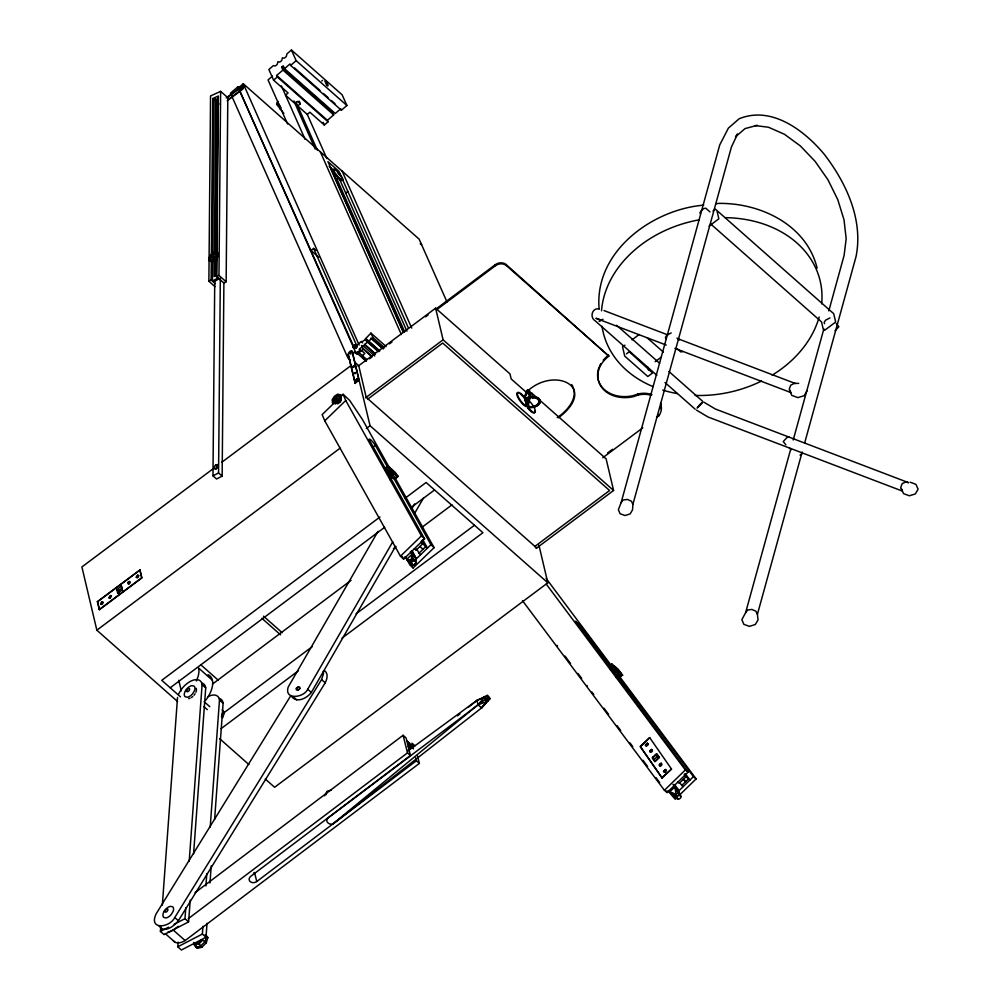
<?xml version="1.0" encoding="UTF-8"?>
<svg xmlns="http://www.w3.org/2000/svg" width="1000" height="1000" viewBox="0 0 1000 1000"><rect width="100%" height="100%" fill="white"/><g stroke="black" fill="none" stroke-linecap="round" stroke-linejoin="round"><path stroke-width="1.5" d="M215.025 286.663L208.875 281.225L210.55 95.95L220.637 91.363L227.812 97.7L226.15 281.775L223.9 283.062L216.725 276.725L216.912 256.462M215.413 283.712L211.125 279.925L211.312 259.775M211.35 255.125L212.763 98.525L218.363 95.975L216.938 253.35M212.613 260.925L212.438 281.087L218.025 277.875M212.688 253.175L214.075 99.675L212.763 98.525M214.288 260.975L214.15 276.562L216.375 275.287L216.513 259.725M214.363 253.188L215.75 98.9L214.075 99.675M223.9 282.475L222.15 476.138L216.562 479L212.975 475.838L214.737 280.912M214.775 276.238L214.913 260.65M215.212 275.925L215.362 260.35M215.425 252.55L216.812 99.838L215.75 98.9M216.588 251.938L217.975 97.9M226.15 281.775L218.975 275.425L220.637 91.363M222.15 476.138L218.562 472.962L220.325 277.75M296.363 688.3L296.337 689.925L298.025 690.125L299.9 688.487L298.087 686.888L296.363 688.3L298.175 689.9M299.75 688.713L299.775 687.087L298.087 686.888M217.675 252.987L217.812 256.625C216.462 259.613 213.238 262.825 209.7 261.2L208.975 257.875L211.225 254.288L214.613 252.075L217.675 252.987L217.812 256.625M340.8 395.025L340.925 398.65C339.575 401.637 336.362 404.85 332.825 403.225L332.1 399.9L334.35 396.312L337.738 394.1L340.8 395.025L340.925 398.65M518.638 392.887A8.588 2.575 53.2 0 0 518.3 398.237A8.588 2.575 53.2 0 0 526.213 406.65L528.025 404.862A8.7 2.438 -81.6 0 0 529.487 390.637A8.7 2.438 -81.6 0 0 524.963 397.55L525.225 396.825L527.275 406.037M757.45 125.275L745.013 128.6L735.487 136.862L737.575 133.975L731.425 147.012L632.913 504.338L632.525 509.888L630.125 513.913L624.987 515.525L620.112 513.775L618.375 509.675L621.112 502.65L719.725 144.975L728.375 128.138L739.188 118.75C771.663 105.45 804.438 130.5 824.3 154.338C846.312 183.012 863.475 219.825 856.025 256.675L804.65 443.025M190.2 900.188L188.612 921.875L164.037 934.638L160.413 931.425L160.75 926.787M162.338 905.088L177.525 697.438M207.025 923.3L206.012 937.25L181.425 950L177.8 946.8L178.15 942.15M188.612 921.875L184.988 918.675L185.787 907.825M189.188 861.338L202.1 684.688A16.075 8.713 -48.5 0 0 191.975 680.612A16.075 8.713 -48.5 0 0 178.525 694.4M193.6 853.7L205.725 687.887A16.075 8.713 -48.5 0 0 202 683.088M206.012 937.25L202.387 934.038L202.95 926.287M205.9 886L206.8 873.612M210.2 827.125L219.488 700.05A16.075 8.713 -48.5 0 0 207.913 696.663M209.975 883.012L211.225 865.962M214.613 819.475L223.113 703.25A16.075 8.713 -48.5 0 0 219.4 698.45M353.062 347.475L355.2 344.65L356.225 345.238L356.238 346.65C355.838 349.325 351.25 346.812 354.55 348.113M353.35 347.725L353.587 346.362M354.712 346.838L355.55 345.838L356.737 346.7L355.45 348.387L355.075 347.55M355.487 345.375L354.8 346.912M355.775 345.637L355.087 347.163C351.812 348.913 357.212 347.287 356.225 345.238L355.2 344.65M355.938 344.988L355.5 347.625M283.837 113.338L276.675 104.4L276.875 102.737L278.325 101.475L278.125 103.15L280.287 106.45M412.188 561.525L411.163 560.037L411.938 554.3L410.487 551.55M525.163 397.088L525.6 395.05A7.575 2.125 -81.6 0 1 529.212 392.312A7.575 2.125 -81.6 0 1 527.712 403.975L527.038 405.037L527.925 404.012A7.575 2.125 -81.6 0 0 529.438 392.35A7.575 2.125 -81.6 0 0 525.825 395.075L525.163 397.088L527.038 405.037M745.612 612.675L747.588 610.037L751.862 609.438L755.925 611.225L757.412 614.35L758.037 619.913L755.288 624.525L749.425 626.362L743.85 624.35L741.862 619.675L745.612 612.675L790.738 449.025M793.213 440.012L823.85 328.913M828.812 310.887L844.125 255.338L846.175 238.675L844 219.762L837.788 199.675L827.962 179.775L815.188 161.45L800.337 145.912L784.412 134.25L768.512 127.25L755.2 125.562M757.412 614.35L802.163 452.05M609.75 667.7L611.763 663.925L618.188 669.237L622.625 675.163L618.8 677.075L613.45 672.638L609.75 667.7L611.663 668.888M385.387 469.913L386.55 467.013L385.387 469.913L393.888 478.625L396.3 477.987L398.075 476.175L395.4 472.738L387.875 465.725L386.1 467.537L392.987 475.3L396.3 477.987L396.75 477.45L393.888 478.625M652.588 757.225L652.325 758.1L655.037 761.675L659.4 757.475L656.688 753.9L652.588 757.225L654.775 761.462L659.125 757.262L656.688 753.9L652.588 758.312M224.338 712.613L222.738 717.738L221.462 716.612L223.062 711.488L224.338 712.613L222.237 709.8M205.212 934.638L206.6 936.513L205.012 941.65L200.662 946.087L196.112 947.237L194.025 944.425L197.387 948.363L201.938 947.212L206.287 942.775L207.875 937.638L205.787 934.825M100.575 603.925L102.1 601.85L103 602.337L102.613 603.55L101.475 604.4L100.575 603.925L102.1 601.85M101.475 604.4L103 602.337M109.012 597.6L110.538 595.538L111.438 596.025L109.913 598.088L109.012 597.6L109.913 598.088M109.15 597.737L110.538 595.538M109.763 597.962L111.438 596.025M128.2 582.325L127.825 583.525L128.725 584.012L130.25 581.95L129.35 581.462L128.2 582.325L129.35 581.462M136.263 577.212L137.787 575.15L138.688 575.638L138.3 576.838L137.162 577.7L136.263 577.212L137.787 575.15M137.162 577.7L138.688 575.638M524.475 397.3L527.075 406.425L524.625 397.425A8.588 2.575 53.2 0 0 517.95 392.375A8.588 2.575 53.2 0 0 519.538 399.087A8.588 2.575 53.2 0 0 526.712 406.275L524.475 397.3L523.975 397.675M610.487 669.25L612.65 665.788L611.763 663.925M290.65 695.9L156.113 913.9C148.262 930.35 169.65 927.938 174.75 917.537L321.587 679.6L323.488 673.7L323.387 671.15M160.662 928.55C167.425 931.45 174.312 925.713 178.375 920.738L325.213 682.812C327.088 679.188 328.512 673.7 324.738 670.775M646.263 746.05L645.413 745L647.275 743.238L648.125 744.287L647.487 745.6L646 745.837L647.862 744.075L647.275 743.238M647.55 743.45L645.413 745M650.55 752.262L649.712 751.2L651.575 749.45L652.425 750.5L651.775 751.8L650.288 752.05L652.163 750.288L651.575 749.45M651.838 749.663L649.712 751.2M660.125 766.1L659.287 765.05L659.925 763.75L661.15 763.288L662 764.35L661.35 765.65L659.862 765.888L661.087 765.425L661.15 763.288M661.413 763.5L659.287 765.05M664.425 772.312L663.575 771.263L665.438 769.5L666.287 770.55L665.65 771.85L664.163 772.1L665.387 771.637L665.438 769.5M665.713 769.712L663.575 771.263M378.038 531.325L288.263 686.938C283.688 700.25 303.812 697.987 307.7 689.262L392.788 541.763M411.525 509.288L414.637 503.875M291.712 696.637C296.863 703.55 307.262 697.987 311.325 692.463L395.625 546.312M414.363 513.837L423.725 497.6M807.05 390.737L804.175 395.7L797.85 397.625L791.775 395.363L789.513 390.25M324.438 795.837L327.125 791.413L331.337 790.025M326.062 794.737L327.125 791.413M216.562 256.225L215.012 258.7L212.675 260.225L210.95 259.913L210.812 257.962L212.362 255.487L214.7 253.962L216.425 254.275M209.175 260.738L211.713 261.2L215.1 258.988L217.35 255.387L217.15 252.525M332.3 402.762L334.837 403.225L338.225 401.012L340.475 397.425L340.275 394.562M336.413 403.338L337.925 403.612L339.963 402.287L341.312 400.138L341.188 398.425M387.612 472.775L390.1 469.688L387.425 466.25L387.875 465.725M194.037 695.212L195.087 693.763M165.6 909.837L165.087 910.662A2.037 1.1 -48.5 0 0 165.175 912L165.75 912.15A1.875 1.013 -48.5 0 0 167.237 911.213L167.75 910.375A2.037 1.1 -48.5 0 0 167.675 909.038L167.1 908.9M241.262 88.975L241.175 87.963L241.875 88.15M241.55 87.863L240.938 88.688M213.95 467.275L215.55 465.125L217.525 464.6L217.913 466.238L216.325 468.387L214.338 468.913L213.95 467.275L216.088 469.162L217.688 467.013L215.55 465.125M350.288 353.988L350.163 352.75L351.025 352.975M349.888 353.638L350.625 352.625M352.938 366.55C355.712 365.712 352.212 367.325 353.425 367.275M353.338 366.9L353.775 365.913M354.963 373.787L354.475 373.05L355.712 372.775M354.562 373.438L355.312 372.425M356.012 379.562C358.787 378.738 355.288 380.35 356.5 380.3M356.413 379.913L357.25 379.288M356.1 379.95L356.85 378.938M621.112 502.65L623.088 500.025L627.362 499.425L631.425 501.213L632.913 504.338M354.062 345.238L353.175 346.413M354.025 346.938L355.712 345.475L354.2 345.55M355.225 347.488L356.238 346.65M487.8 697.537L328.2 817.837C323.65 821.4 330.712 826.513 334.15 823.1L481.6 707.925L486.912 701.1L489.663 699.1A2.275 0.663 52.9 0 0 489.188 697.175L488.837 696.7A2.275 0.663 52.9 0 0 487.4 695.438L487.163 695.387A2.275 0.663 52.9 0 0 487.638 697.312L487.987 697.788A2.275 0.663 52.9 0 0 489.113 698.888M386.912 470.763L392.75 477.337L390.175 479.825M398.075 476.175L397.625 476.7L390.1 469.688M333.175 823.662L478.013 704.75L484.25 697.463L486.975 695.975M487.275 695.413L476.925 700.413L478.013 704.75L481.6 707.925L486.05 702.712M481.6 707.925L489.562 699.087M613.45 672.638L616.2 669.85L612.65 665.788M487.825 700.625L489.85 698.512M201.588 939.825L198.988 942.487L196.262 943.175M193.538 942.412L195.275 944.762L199.075 943.8L202.688 940.1L206.287 942.775M615.812 677.412L617.525 675.75L611.025 669.013L612.4 669.875M622.625 675.163L620.337 673.737L616.888 675.875M610.6 665.962L581.013 626.475L575.388 621.25L688.037 772.175L667.113 792.537L664.412 790.3L685.337 769.938L546.237 584.075M677.638 799.062A2.275 1.675 -36.8 0 1 676.812 798.075L676.8 797.613A2.275 1.675 -36.8 0 1 679.087 795.375L679.613 795.35A2.275 1.675 -36.8 0 1 680.913 796.425L680.925 796.9A2.275 1.675 -36.8 0 1 678.637 799.137L669.762 791.888L674.925 786.862L673.138 784.325L679.325 795.362M683.2 786.612L681.787 785.438L688.55 778.863L685.013 774.137M678.925 790.775L693.438 776.65L618.05 675.913M677.412 797.1L675.212 799.25L667.875 790.812M679.625 794.963L696.137 778.888L619.725 676.775M334.3 402.85L322.15 414.613L324.762 420.812L400.462 556.188L403.625 559.138L424.6 538.812L368.938 439.275C369.7 437.713 374.125 443.462 375.262 445.163L387.475 466.987M340.925 396.425L343.137 394.288L349.637 400.35L362.45 419.525L389.888 468.6M324.762 420.812L345.737 400.5L343.137 394.288M373.212 447.15L375.262 445.163M394.325 474.025L391.138 476.388M400.462 556.188L421.438 535.862L345.737 400.5M415.913 562.587L415.763 557.85L411.938 554.3L406.763 559.3L411.75 564.1A2.275 2.075 -29.2 0 0 413.062 565.025L413.638 565.062A2.275 2.075 -29.2 0 0 415.938 562.837L415.875 562.3A2.275 2.075 -29.2 0 0 414.35 560.875L413.775 560.837A2.275 2.075 -29.2 0 0 411.475 563.062L411.75 564.1M420.662 554.65L419.012 553.112L425.788 546.55L422.262 540.237M415.312 559.837L430.938 544.712L393.575 477.887M405.4 556.888L409.95 565.025L413.113 567.975L434.1 547.663L395.225 478.137M654.2 759.438L657.075 756.675L659.4 757.475M662.062 777.95L640.212 746.525L649.663 737.625L640.475 746.75L662.062 777.95L671.513 769.05L649.663 737.625M661.8 777.738L671.513 769.05M353.425 346L237.9 86.762L230.487 93.175L347.95 358.075L350.275 360.138M238.837 87.587L243.275 83.75L419.15 239.163L447 301.975M341.4 110.237L340.75 108.763L335.262 113.513L284.525 68.675L290.012 63.925L290.663 65.412L341.4 110.237L346.887 105.5L342.163 94.838L291.425 50L286.913 53.9L286.388 56.225A3.125 1.688 -48.5 0 1 284.125 58.175L282.4 57.8L281.875 60.125A3.125 1.688 -48.5 0 1 279.625 62.088L277.9 61.7L277.362 64.037A3.125 1.688 -48.5 0 1 275.113 65.987L273.387 65.6L268.875 69.513L273.6 80.175L288.1 92.975L285.538 95.188L295.062 103.612L297.625 101.4L300.325 103.775L297.762 105.988L307.288 114.412L326.9 158.625M307.288 114.412L309.85 112.2L324.338 125L328.062 121.788L327.4 120.312L333.688 114.875L282.938 70.05L281.663 67.15L283.238 65.788L284.525 68.675M272.475 76.1L268.05 79.938L287.587 124.012M328.062 121.788L277.325 76.95L276.663 75.475L282.938 70.05M273.6 80.175L277.325 76.95M290.663 65.412L296.15 60.663L291.425 50M276.675 104.4L278.125 103.15M279.562 108.8L281.012 107.537M327.525 86.075L328.175 85.512L326.225 81.125M345.712 193.125L347.8 191.312M311.1 250.55L313.612 248.388L315.8 250.325M353.75 348.013L361.375 341.413L362.325 342.238M386.175 346.55L370.962 333.113L365.763 338.475L366.1 339.212L361.65 342.025L362.6 342.863M352.188 354.412L355.363 351.662L356.312 352.5M359.363 349.2L360.812 351.15L359.363 349.2L372.9 337.488L370.962 333.113M361.538 345.462L363.162 349.125L357.125 354.338L356.188 353.512L359.862 350.325M321.8 80.975L322.562 80.4M457.525 715.888L459.95 713.95M468.438 707.188L476.925 700.413L484.25 697.463M835.062 330.812L838.863 326.712L836.312 323.55M800.062 455.15L802.463 453.288M525.85 392.775C552.537 365.188 599.775 386.25 558.538 417.762M557.2 417.612C567.375 410.938 579.612 397.062 571.712 384.562M116.775 589.663L118.713 590.538L119.338 592.925L117.725 593.288L116.775 589.663L121.425 586.112L122.4 590.588L121.425 586.112M118.713 590.538L121.775 588.2M117.725 593.288L122.375 589.738M195.037 892.675L403.1 735.288L406.062 737.913L410.45 755.5L250.825 876.263A4.725 3.713 -14 0 0 250.2 881.612A4.725 3.713 -14 0 0 256.775 881.513L416.4 760.763L415.65 757.763M408.338 749.7L411.775 747.1L411.188 744.712M167.587 932.288A16.075 8.713 -48.5 0 0 173.263 930.062L178.25 926.287M188.212 918.75L407.488 752.875L403.1 735.288M173.438 940.812A16.075 8.713 -48.5 0 0 185.15 940.562L419.375 763.388L417.537 756.05M226.188 97.925L241.1 86.762A2.212 1.2 -48.5 0 1 243.1 86.838A2.212 1.2 -48.5 0 1 241.725 89.438L228.062 99.663M227.763 97.275L240.175 87.987M227.15 100.875L242.05 89.725A2.212 1.2 -48.5 0 0 243.425 87.125A2.212 1.2 -48.5 0 0 241.425 87.05L241.1 86.762M212.9 468.925L81.9 566.95L96.85 630.2L177.55 701.5M221.625 462.388L351.375 365.288M358.1 366.175L435.613 308.175L509.988 373.9L511.188 378.963L532.938 398.175L531.737 393.113L529.538 394.762M369.513 358.787L372 356.925M389.438 343.875L391.938 342.013M425.562 316.837L428.062 314.975M435.538 309.387L495.325 264.637A7.725 6.062 -13.3 0 1 506.087 264.525L608.862 356.138A30.65 24.05 -13.3 0 0 600.562 385.688A30.65 24.05 -13.3 0 0 633.175 396.712L638.075 395.087A19.4 15.225 -13.3 0 1 651.125 395.325M437.013 309.462L495.562 265.65A7.725 6.062 -13.3 0 1 506.325 265.525L608.862 356.138M355.012 383.088L358.963 380.125L352.238 351.65A2.587 1.4 -48.5 0 0 351.4 350.975L350.925 351.037A2.587 1.4 -48.5 0 0 348.95 352.512L348.6 353.075A2.587 1.4 -48.5 0 0 348.275 354.613L355.012 383.088L358.963 380.125M365.575 397.8L443.088 339.8L435.613 308.175M367.875 399.038L442.7 343.038L609.587 490.513L534.6 546.625M97.438 601.613L139.987 570L141.862 577.913L99.45 609.65L97.438 601.613L99.45 609.65M97.575 601.737L139.987 570M99.3 609.525L141.713 577.788L139.85 569.875M96.85 630.2L340.125 448.15M366.325 428.537L370.062 425.737L352.238 351.65M712.975 211L715.425 209.175L833.7 313.688L835.675 322.05L824.65 330.288L823.213 329.012L821.538 321.925L710.8 224.075M709.05 226.137L718.838 218.8L717.163 211.713M526.175 398.462C524.888 397.1 528.6 404.312 528.212 407.6L527.562 407.837A8.588 2.575 53.2 0 0 533.038 412.762A8.588 2.575 53.2 0 0 534.738 410.688M379.963 517.013L161.762 680.312L180.463 696.85M404.913 498.35L426.1 482.488L482.925 532.7L342.025 638.138M624.938 345.15L622.562 346.925L624.738 356.125L647.825 376.525L652.55 373L629.263 351.75L626.45 353.862M632.038 339.837L639.125 334.525M170.2 687.775L384.675 527.275M410.863 507.688L434.55 489.95M212.625 683.975L351.037 580.388M393.438 548.663L395.925 546.8M422.113 527.2L452.038 504.812M655.15 361.7L661.237 357.15M223.85 712.8L312.375 646.538M356.025 613.888L474.475 525.237M221.062 728.662L298.375 670.8M607.525 453.025L612.537 449.275M602.762 457.775L642.8 427.825M656.55 417.525L659.062 415.65A19.4 15.225 -13.3 0 0 660.775 404.125M536.087 548.462L613.587 490.462L606.112 458.837L531.737 393.113M538.925 545.163L547.825 582.812L274.613 787.275L265.262 779M407.938 750.938L476.925 700.413M215.562 259.788L214.812 261.588L213.287 261.312M338.95 401.637L341.312 400.138L339.95 398.938L338.6 401.087L339.963 402.287M601.725 319.725L599.1 321.25L603.013 319.275M208.875 281.225L211.125 279.925M216.725 276.725L218.975 275.425M213.487 282.013L219.075 278.8M160.413 931.425L168.612 927.175M174.075 924.338L184.988 918.675M177.8 946.8L202.387 934.038M355.275 345.4L353.875 346.613L354.3 347.575M212.975 475.838L218.562 472.962M215.125 100.6L216.812 99.838M527.05 398.6L528.95 406.725L531.025 406.9A7.575 4.675 -6.8 0 0 539 400.962A7.575 4.675 -6.8 0 0 528.913 397.975L527.075 398.787L528.888 397.788A7.575 4.675 -6.8 0 1 538.975 400.775A7.575 4.675 -6.8 0 1 531 406.725M478.013 704.75L487.612 701.363A2.85 0.838 52.9 0 0 487.375 699.562M651.95 394.7A19.4 15.225 -13.3 0 0 637.837 394.075L632.938 395.7A30.65 24.05 -13.3 0 1 598.987 367.413M354.862 346.138L353.512 347.088M354.175 366.275L353.312 366.037M353.025 366.925L353.888 367.163M671.213 332.925L666.8 335.213L665.413 337.438L665.837 338.725M829.95 317.925L825.537 320.213L824.137 322.438L824.575 323.725M682.8 351.538L680.8 351.95L677.35 348.9M789.05 437.05L787.05 437.463L783.25 441.562L785.888 444.812M525.875 398.512A8.7 5.375 -6.8 0 1 537.2 397.688A8.7 5.375 -6.8 0 1 538.825 404.55A8.7 5.375 -6.8 0 1 527.962 407.362L530.925 407.425A8.7 5.375 -6.8 0 0 539.725 399.688A8.7 5.375 -6.8 0 0 525.85 398.338L526.763 398.188L528.9 407.188L528.212 407.6M703.688 205.15C651.688 209.5 594.113 252.075 599.125 308.812M715.812 203.75L718.85 203.4C760.425 202.812 806.675 224.887 817.113 268.15M209.7 261.2L211 261.075M332.825 403.225L334.125 403.1M677.312 797.9L676.062 797.812L674.038 795.662M798.713 383.363L794.5 383.363L790.725 385.163L789.262 388.988L790.95 392.6L674.9 348.363M413.375 565.05L412.262 564.412A2.85 2.587 -29.2 0 1 410.613 563.25L410.288 561.95A2.85 2.587 -29.2 0 1 413.162 559.163L413.875 559.225A2.85 2.587 -29.2 0 1 415.788 561L415.863 561.688A2.85 2.587 -29.2 0 1 415.438 563.025M411.163 560.037L406.763 559.3L405.15 556.638M339.55 396.3L337.825 395.988L335.487 397.512L333.938 400L334.075 401.95L335.8 402.262M599.338 308.988C592.25 307.225 589.237 317.3 595.3 320.925L656.862 375.325M599.925 319.625L595.925 318.275L666.2 345.05M908.538 482.713L905.962 481.85L902.188 483.638L900.713 487.463L902.4 491.087L708.025 416.987L696.462 410.112M333.725 170.25L332.688 170.138A6.7 1.363 49.1 0 0 334.3 173.762L336.512 176.537A7.262 1.475 49.1 0 0 340.975 180.475L342.013 180.588A6.7 1.363 49.1 0 0 341.812 179.3M910.15 482.188L915.938 484.338L918.1 489.212L915.35 493.95L909.325 495.775L903.525 493.625L901.375 488.75M676.8 797.825L669.762 791.888L675.962 794.212L677.562 796.175M603.987 310.562L667.812 334.888M677.975 338.762L795.475 383.55M908.375 482.587L715.438 409.05L703.888 402.175M354.988 345.15L356.325 345.75M356.737 346.7L355.55 345.838M215.938 259.613L215.1 258.988M339.05 401.637L338.225 401.012M621.3 676.45L614.875 671.137L610.438 665.212M411.512 563.312L406.763 559.3L412.663 564.438M385.763 469.475L387.6 470.962M685.337 769.938L688.037 772.175M693.438 776.65L696.137 778.888M684.562 775.562L689.963 780.037L685.312 773.825M683.15 779.475L685.725 781.612L683.95 779.25M677.8 782.138L679.212 783.312L685.975 776.725L684.2 774.362M669.762 791.888L673.025 794.587M674.025 795.413L678.4 799.15M710.013 211.938L705.763 208.188L703.763 208.6L701.35 210.463L699.963 212.7L700.387 213.988M676.975 338.013L679.275 340.037M789.212 447.738L791.425 449.7M647.262 337.863L663.425 352.137M616.65 325.3L659.638 363.275M668.925 371.488L702.613 401.25M664.987 382.512L695.188 409.2M296.15 60.663L346.887 105.5M294.625 68.012L319.988 90.425M323.45 93.488L328.062 97.562M331.525 100.612L334.988 103.675M281.663 67.15L332.4 111.988L333.688 114.875M276.663 75.475L327.4 120.312M241.625 88.175L241.65 88.875L240.863 88.375M329.15 166.337L333.55 170.238M333.225 170.65L330.525 168.263L403.237 332.25M216.088 101.45L218.975 104.012M443.088 339.8L613.587 490.462M310.163 249.713L318.788 257.337M372.9 337.488L384.6 347.812M371.737 338.587L383.438 348.913M370.85 338.162L382.537 348.5M365.763 338.475L379.8 350.875M367.262 340.238L378.963 350.575M364.85 339.263L378.888 351.662M366.35 341.037L378.038 351.375M364.65 344.3L375.112 353.55M364.925 344.925L375.387 354.175M363.062 345.688L374.738 356.012M362.625 348.1L371.962 356.362M362.9 348.725L371.337 356.35M361.587 350.562L364.875 353.462L362.375 355.637L363.988 359.288M355.925 346.688L356.662 347.337M355.4 347.388L356.138 348.038M355.45 348.387L354.275 347.537L355.012 348.188M357.987 351.75L367 359.725M357.413 353.462L366.312 361.325M348.275 354.613L355.412 383.438M355.112 362.488L358.738 365.7L366.213 397.325L536.725 547.987M217.35 255.387L217.875 255.85L215.625 259.45L212.237 261.663L211.713 261.2M215.475 259.062L216.838 260.262L214.812 261.588L213.45 260.387M340.475 397.425L341 397.887L338.75 401.475L335.363 403.688L334.837 403.225M370.062 425.737L547.825 582.812M336.575 402.413L337.925 403.612M414.988 745.788L412.013 743.162L413.45 748.938M406.8 740.837L412.738 746.087M408.95 744.587L411.775 747.1M263.5 616.175L282.175 632.675M408.212 746.525L409.762 747.9L408.35 742.212M261.9 618.337L280.575 634.85M407.488 752.875L410.45 755.5M416.4 760.763L419.375 763.388M321.587 679.6L325.213 682.812M307.7 689.262L311.325 692.463M293.075 696.612L296.7 699.812M129.863 583.15L128.725 584.012M200.625 664.625L218.188 680.138M212.387 680.225L198.612 668.062A24 13.012 -48.5 0 1 196.337 680.987M202.1 684.688L205.725 687.887M219.488 700.05L223.113 703.25M204.112 701.675L209.788 706.688M203.888 706.637L207.288 709.638M219.65 738.7L248.888 764.538M206.6 936.513L207.875 937.638M174.75 917.537L178.375 920.738M201.938 947.212L199.075 943.8M197.387 948.363L195.275 944.762M173.263 930.062L185.15 940.562M159.012 926.112L162.638 929.312M165.225 933.575L174.95 942.175M421.438 535.862L424.6 538.812M430.938 544.712L434.1 547.663M421.112 542.2L427.438 548.088L422.887 539.95M419.938 546.475L422.95 549.288M414.338 548.75L416 550.3L422.775 543.737L421.362 541.213M616.2 669.85L620.337 673.737M614.675 668.863L619 673.413M390.35 470.575L393.263 473.562M339.288 173.562C334.988 169.737 342.113 178.325 339.625 173.95M546.112 578.413L611.337 665.575M679.925 782.95L681.787 785.438M564.987 656.075L570.55 663.525M577.975 673.45L581.7 678.413M591.912 692.05L593.763 694.538M603.975 708.188L608.612 714.388M616.975 725.55L620.688 730.512M629.975 742.913L632.762 746.637M642.975 760.288L647.613 766.488M655.962 777.65L659.675 782.613M665.25 790.062L667.113 792.537M522.513 600.7L664.412 790.3M655.462 754.45L657.075 756.675M674.575 784.525L678.188 789.562L680.925 796.688M557.013 645.375L557.55 646.15M587.413 686.312L586.875 685.413M408.938 560.237L410.613 563.25M409 560.175L410.588 562.863M416.725 549.025L419.012 553.112M411.587 565.25L413.113 567.975M402.1 556.425L403.625 559.138M412.025 551.138L415.763 557.85L412.212 550.962M324.85 81.062L326.8 85.438M323.162 122.338L324.338 125M342.088 171.062L411.725 328.1M408.387 327.95L338.95 171.35L327.925 161.612L403.688 332.45M339.387 178.863L406.938 331.175M333.812 172L335.6 176.025M336.788 178.713L404.675 331.788M299.137 101.112L300.325 103.775M320.337 151.85L401.375 334.588M295.988 102L317.312 150.087M293.888 100.938L315.25 149.125M281.4 85.862L305.15 139.412M243.275 83.75L359.125 345.012M313.612 248.388L357.2 346.675M237.9 86.762L356.188 353.512M414.038 560.85L411.938 554.3M415.238 564.375L414.975 563.587A2.85 2.587 -29.2 0 1 414.387 564.038M256.775 881.513L254.537 872.525A4.725 3.713 -14 0 1 253.5 873.138M647.862 367.163L648.525 370M658.825 414.637L659.062 415.65M637.837 394.075L638.075 395.087M506.087 264.525L506.325 265.525M495.325 264.637L495.562 265.65M526.525 398.4L528.612 407.25M178.775 680.263L181.25 690.763M678.812 793.962L678.188 789.562L674.925 786.862L675.962 794.212M725.212 217.662A111.487 87.487 -13.3 0 1 821.663 303.85M819.175 317A111.487 87.487 -13.3 0 1 772.075 375.238M761.513 381.05A111.487 87.487 -13.3 0 1 695.1 395.425M677.312 393.587A111.487 87.487 -13.3 0 1 662.75 390.1M652.9 386.55A111.487 87.487 -13.3 0 1 602.025 326.25M601.525 310.837A111.487 87.487 -13.3 0 1 699.425 219.8M680.013 795.738A2.85 2.087 -36.8 0 0 680.175 795.125L680.163 794.525A2.85 2.087 -36.8 0 0 678.538 793.175L677.875 793.213A2.85 2.087 -36.8 0 0 675.013 796L675.025 796.587A2.85 2.087 -36.8 0 0 676.062 797.812M486.912 701.1A2.85 0.838 52.9 0 1 485.513 699.725L485.075 699.125A2.85 0.838 52.9 0 1 484.475 696.712L484.775 696.775A2.85 0.838 52.9 0 1 485.613 697.337M165.613 909.975A1.875 1.013 -48.5 0 1 167.1 909.038M161.55 930.3A16.075 8.713 -48.5 0 1 160.65 928.325M599.513 366.163A30.65 24.05 -13.3 0 1 600.775 363.725M603.225 360.238A30.65 24.05 -13.3 0 1 608.625 355.125M660.525 403.113A19.4 15.225 -13.3 0 1 661.05 408.888M208.025 674.737A24 13.012 -48.5 0 1 205.738 700.2M520.288 393.875A8.588 2.575 53.2 0 1 524.125 397.8M524.75 397.512A8.7 2.438 -81.6 0 1 528.125 389.663A8.7 2.438 -81.6 0 1 529.75 396.525A8.7 2.438 -81.6 0 1 526.838 406.362M527.087 399.9A8.588 2.575 53.2 0 1 528.975 401.55M420.387 243.962A2.212 1.2 -48.5 0 1 421.538 244.875M420.462 243.625A2.212 1.2 -48.5 0 1 421.213 244.587M192.775 696.5A6.7 3.625 -48.5 0 1 191.412 697.525M190.012 698.238A6.7 3.625 -48.5 0 1 188.7 698.562M196.175 688.3A7.262 3.938 -48.5 0 1 195.875 692.25M352.638 352A2.587 1.4 -48.5 0 0 351.788 351.325L351.325 351.388A2.587 1.4 -48.5 0 0 350.812 351.587M349.787 352.35A2.587 1.4 -48.5 0 1 350.288 351.912M212.7 257.387L212.638 257.663A1.288 0.7 -48.5 0 0 213.1 258.212L213.35 258.175A1.388 0.75 -48.5 0 0 214.675 256.8L214.737 256.537A1.288 0.7 -48.5 0 0 214.275 255.975L214.037 256.012A1.388 0.75 -48.5 0 0 212.65 257.337M335.812 399.425L335.763 399.688A1.288 0.7 -48.5 0 0 336.225 400.25L336.463 400.213A1.388 0.75 -48.5 0 0 337.8 398.837L337.863 398.562A1.288 0.7 -48.5 0 0 337.4 398L337.15 398.038A1.388 0.75 -48.5 0 0 335.825 399.425M185.637 690.45L184.85 691.963A7.262 3.938 -48.5 0 0 185.15 696.725L187.213 697.237A6.7 3.625 -48.5 0 0 192.537 693.888L194.375 690.925A7.262 3.938 -48.5 0 0 194.075 686.162L192.025 685.65A6.7 3.625 -48.5 0 0 186.7 689L185.637 690.45M187 689.837L186.788 690.263A2.037 1.1 -48.5 0 0 186.863 691.6L187.438 691.737A1.875 1.013 -48.5 0 0 188.938 690.8L189.45 689.975A2.037 1.1 -48.5 0 0 189.363 688.637L188.787 688.5A1.875 1.013 -48.5 0 0 187.3 689.438L187 689.837M164.275 911.137L163.487 912.663A7.262 3.938 -48.5 0 0 163.787 917.412L165.837 917.938A6.7 3.625 -48.5 0 0 171.163 914.587L173.012 911.612A7.262 3.938 -48.5 0 0 172.712 906.85L170.662 906.338A6.7 3.625 -48.5 0 0 165.325 909.688L164.275 911.137M211.838 255.025L210.287 257.5L210.425 259.45L212.15 259.762L214.488 258.238L216.038 255.763L215.9 253.812L214.175 253.5L211.838 255.025M334.963 397.05L333.413 399.525L333.55 401.488L335.275 401.8L337.612 400.275L339.162 397.8L339.025 395.838L337.3 395.525L334.963 397.05M699.712 404.725C690.512 415.613 709.475 395.462 699.712 404.725M389.4 467.45C394.35 476.25 402.075 477.987 389.4 467.45M333.913 169.275L333.537 169.4A6.7 1.363 49.1 0 0 335.15 173.025L337.375 175.8A7.262 1.475 49.1 0 0 341.825 179.737L342.875 179.85A6.7 1.363 49.1 0 0 341.262 176.225L339.038 173.45A7.262 1.475 49.1 0 0 334.575 169.513L333.913 169.275M615.05 666.675L613.462 665.688L616.487 669.725L620.925 673.4L615.05 666.675M525.975 398.625L528.062 407.463A8.588 2.575 53.2 0 0 534.738 412.525A8.588 2.575 53.2 0 0 533.15 405.8A8.588 2.575 53.2 0 0 525.975 398.625"/></g></svg>
